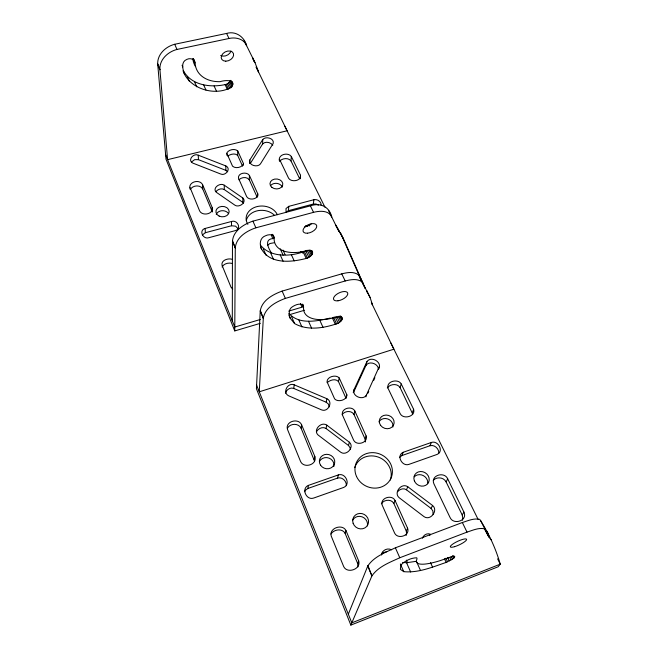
<?xml version="1.0" encoding="UTF-8"?>
<svg xmlns="http://www.w3.org/2000/svg" width="658" height="658" viewBox="0 0 658 658"><rect width="100%" height="100%" fill="white"/><g stroke="black" fill="none" stroke-linecap="round" stroke-linejoin="round"><path stroke-width="0.99" d="M232.307 320.874L232.471 241.354C233.187 230.744 243.764 224.181 252.927 221.137L310.395 205.864C320.101 202.368 329.494 206.653 331.764 217.05C328.786 210.099 319.64 210.749 313.545 212.353L255.88 227.808C246.709 230.884 236.074 237.382 235.284 248.008L234.758 330.916L260.297 323.341M242.539 166.129L237.694 155.411L237.727 150.937C234.816 148.289 228.737 149.531 226.846 152.919L226.944 155.362M243.575 203.116L242.794 202.36L242.868 198.025L224.255 185.194C220.241 182.274 211.942 187.925 216.211 192.194L234.873 205.156C238.961 208.158 247.26 202.286 242.868 198.025M243.386 165.257L243.411 163.48L237.727 150.937M234.758 330.916L166.013 159.22L157.747 64.599C156.892 54.63 165.627 46.553 174.699 44.275L226.574 33.435C235.729 30.687 244.348 36.856 246.635 45.723C244.003 38.814 235.597 36.922 229.025 38.485L176.986 49.449C167.913 51.743 159.113 59.779 159.935 69.773L167.593 159.655L287.094 130.778L256.126 67.009L258.561 71.903L255.024 62.675L244.151 40.73M257.171 197.236L249.308 179.856L249.415 175.456C246.964 171.335 237.628 172.881 238.476 178.211L246.692 196.66C249.152 200.929 258.717 199.259 257.747 193.806L249.415 175.456M249.736 163.529L249.818 159.976L262.781 139.512C265.676 135.861 274.657 138.344 273.169 143.46L260.354 164.031C257.434 167.856 248.156 165.232 249.818 159.976M257.648 196.413L257.747 193.806M250.254 163.571L262.6 144.003L262.781 139.512M371.647 303.075L372.486 304.761L370.092 297.523L358.626 274.986C353.807 271.244 347.218 272.478 341.757 273.868L282.134 291.091C272.906 294.463 261.81 300.385 260.231 311.078L256.423 388.755L350.846 625.1L498.205 566.752L500.253 564.161C495.655 548.122 488.68 533.235 479.756 519.368C473.834 517.978 467.912 520.791 462.352 522.518L395.392 547.81C385.522 552.391 373.941 556.586 367.748 566.061L348.329 614.194M279.469 161.21C277.405 154.605 287.891 151.727 291.338 156.505L300.517 175.258C301.471 180.991 291.362 182.587 288.64 178.293L279.584 159.442M433.063 514.293L432.882 510.953L431.089 508.437L406.471 489.807C403.617 487.751 399.603 489.124 397.588 491.723M365.429 441.97L365.19 439.305L353.988 414.507C351.586 410.173 344.603 410.806 342.07 414.713M299.67 178.746L290.984 160.939L291.338 156.505M286.337 211.868L288.434 210.65L288.788 206.349L313.866 199.728C317.246 198.848 321.392 201.521 321.17 205.197M260.765 247.515C268.785 264.919 292.119 262.394 307.442 258.092C309.926 257.039 313.562 254.58 312.377 251.455L309.424 250.287L299.242 252.211A38.806 20.982 -25.7 0 1 274.131 238.04L272.445 234.314M357.936 566.9L357.713 563.618L345.129 533.408C342.308 528.029 333.853 529.32 330.974 534.025M300.188 178.762L300.517 175.258M288.434 210.65L313.364 204.029L313.866 199.728M329.28 406.866L328.383 404.053L326.204 402.244L293.764 388.434L294.2 384.823C287.859 382.035 281.994 392.67 288.632 395.803L321.515 409.86C328.021 412.698 333.581 401.758 326.87 398.707L294.2 384.823M289.035 315.593L290.211 318.266L294.587 323.58C307.911 331.073 324.435 328.054 338.179 323.284C339.989 322.173 342.152 320.668 342.3 318.349L341.37 317L339.076 316.63L328.581 318.957A40.574 19.131 -25.5 0 1 303.585 307.031L302.384 304.358M314.598 461.266L301.125 428.259L301.619 424.846C298.502 417.443 284.799 421.424 287.521 429.501L300.484 461.258C303.651 469.039 317.798 464.696 314.795 456.372L301.619 424.846M304.596 491.715L305.37 490.309L307.862 488.475L308.429 485.382L338.352 474.928C345.45 472.411 351.059 484.428 343.69 487.438L313.603 498.073C306.299 500.68 300.912 488.31 308.429 485.382M314.195 459.621L314.795 456.372M326.204 402.244L326.87 398.707M350.311 449.266L350.089 447.802L348.518 445.515L326.064 428.522L326.738 425.117C321.186 421.194 312.747 430.102 318.061 434.979L340.77 452.268C346.453 456.315 354.827 447.053 349.357 442.201L326.738 425.117M346.865 394.849L346.067 398.394L338.459 381.55L339.199 377.922C336.008 374.205 326.886 376.623 327.042 381.821L334.601 398.847C337.809 402.68 347.12 400.138 346.865 394.849L339.199 377.922M353.272 392.563L353.905 389.89L366.909 361.694C371.293 355.328 383.26 362.525 378.416 369.508M307.862 488.475L337.57 478.078L338.352 474.928M353.478 392.546L365.988 365.387L366.909 361.694M353.988 414.507L354.851 411.044C351.964 405.262 340.466 408.437 342.505 415.132L353.65 440.21C356.578 446.239 368.373 442.818 366.144 435.966L354.851 411.044M348.518 445.515L349.357 442.201M353.905 389.89C351.964 396.313 363.035 400.738 366.391 395.121L379.173 366.761M462.377 520.264L462.837 518.529L462.212 514.992L446.116 481.944C443.805 477.28 436.715 476.417 433.318 480.34M183.072 70.85C189.265 89.258 216.293 96.948 231.887 86.766C236.452 78.878 223.827 80.292 220.142 81.682A34.306 24.659 -26.3 0 1 195.064 62.905L193.148 58.661M365.922 396.889L366.391 395.121M365.19 439.305L366.144 435.966M345.129 533.408L345.985 530.578C342.423 523.431 328.868 528.094 331.204 536.007L343.706 566.628C347.317 574.121 361.275 569.096 358.692 560.978L345.985 530.578M412.722 414.071L400.08 387.554L401.24 383.976C398.065 378.202 385.966 381.303 388.039 388.31L400.253 413.792C403.461 419.829 415.897 416.465 413.611 409.284L401.24 383.976M406.085 535.497L406.619 534.016L406.282 531.047L393.862 503.518C391.403 498.789 383.828 499.447 381.36 503.847M412.344 412.747L413.611 409.284M285.449 393.237C286.263 389.717 290.252 387.036 293.764 388.434M357.713 563.618L358.692 560.978M399.62 457.285L401.923 455.55L403.157 452.301L431.409 442.439C437.973 440.079 444.249 451.191 437.249 454.365L408.848 464.408C402.104 466.851 396.009 455.418 403.157 452.301M381.476 555.031C382.027 550.121 387.414 547.546 391.666 549.808M393.862 503.518L395.071 500.532C391.971 494.035 379.682 497.991 382.216 505.196L394.603 533.07C397.745 539.856 410.362 535.604 407.606 528.218L395.071 500.532M406.471 489.807L407.763 486.739C401.536 482.38 393.245 492.702 399.143 497.687L424.065 516.67C430.447 521.169 438.631 510.435 432.577 505.484L407.763 486.739M350.846 625.1L371.902 575.915C378.309 566.546 389.865 562.376 399.784 557.754L467.015 532.125C472.584 530.373 478.465 527.527 484.42 528.785L488.812 536.961L491.6 540.218M381.837 553.978L382.611 552.185M401.923 455.55L429.987 445.729L431.409 442.439M367.912 393.188L368.735 391.37M373.654 380.439L374.887 377.708M406.282 531.047L407.606 528.218M431.089 508.437L432.577 505.484M446.116 481.944L447.687 478.843C444.372 471.079 430.176 475.397 433.918 483.836L449.965 517.311C453.346 525.503 467.994 520.774 463.931 512.089L447.687 478.843M422.321 538.26C423.431 535.094 427.108 532.766 430.381 534.189L429.633 535.579M183.417 70.76C191.281 85.301 210.313 87.81 225.094 84.611C227.29 84.208 229.288 82.743 230.201 80.687L232.529 85.63M454.456 557.532L454.727 556.462L454.176 556.257L451.89 556.569L440.399 560.558A47.031 10.191 -25.2 0 1 417.032 558.922L416.769 557.803C410.921 557.82 404.851 560.887 400.87 565.115L400.352 569.335L403.749 571.662C418.439 573.102 432.536 567.031 446.165 562.409L453.658 558.313L454.456 557.532L453.609 555.73M462.212 514.992L463.931 512.089M222.083 267C223.86 263.595 228.334 262.509 231.863 263.356M365.988 365.387C369.163 360.494 378.26 363.611 378.457 369.228M316.588 431.59C318.34 428.416 322.807 426.31 326.064 428.522M202.36 234.988L205.345 232.71L231.509 225.76L235.548 226.163L238.352 228.976M287.497 428.087C290.285 423.217 298.674 422.954 301.125 428.259M387.299 387.916C390.071 383.885 397.342 383.145 400.08 387.554M191.527 161.95L194.678 159.647L198.453 159.664L225.875 170.373L227.668 171.738M262.6 144.003C265.256 141.042 270.578 142.186 272.79 145.155M215.931 191.643C217.831 189.241 221.532 187.949 224.304 189.578L242.794 202.36M267.798 245.179L269.887 243.518L274.32 242.72M190.935 188.55C193.781 185.153 200.386 184.808 202.722 188.92L212.345 211.966M238.953 179.79C241.519 177.06 247.054 176.492 249.308 179.856M279.831 160.971C282.636 158.142 288.434 157.492 290.984 160.939M327.166 382.627C329.962 380.003 335.613 378.26 338.459 381.55M382.249 553.575L383.458 552.58L386.748 551.708M227.8 155.995C230.506 154.161 235.103 152.87 237.694 155.411M260.436 245.105C271.154 258.462 292.999 256.669 307.286 250.262L310.222 256.513M288.788 206.349L286.016 208.537L286.074 212.049M205.173 228.449C198.387 230.201 203.083 239.899 208.94 237.67L235.408 230.596C242.086 228.778 237.201 219.32 231.509 221.491L205.173 228.449L205.345 232.71M360.123 277.462L363.586 284.437L362.097 281.986C357.245 278.285 350.665 279.576 345.203 280.974L285.358 298.403C276.13 301.816 264.985 307.664 263.307 318.365L259.268 391.814L393.903 349.192L371.351 302.59M288.772 314.902L304.49 310.239M260.288 319.5L234.783 327.034L165.619 154.72M288.739 311.094L302.466 307.039M288.969 313.447C299.045 324.937 317.14 321.194 330.308 318.044M337.57 478.078C342.127 476.622 346.733 481.146 346.363 485.678M429.987 445.729C434.403 444.405 438.919 448.6 438.886 453M273.062 238.525C263.751 239.265 268.382 248.214 271.631 253.272M402.573 562.442L406.537 562.722L416.391 561.299L420.52 570.486M313.364 204.029L315.988 203.988L318.48 205.123M231.863 259.211C227.981 258.084 221.072 260.165 221.985 265.149L230.999 287.176L232.743 289.043M198.247 155.181C193.584 152.779 187.069 160.363 192.843 163.11L220.586 173.975C225.365 176.418 231.682 168.613 225.842 165.931L198.247 155.181L198.453 159.664M300.418 251.43L302.853 253.116M195.064 62.905C194.867 58.973 189.932 57.748 186.897 59.368C180.555 61.852 182.751 69.468 184.569 74.247M303.585 307.031L302.894 305.041C299.892 303.083 296.01 304.67 293.197 306.274C288.401 308.52 288.722 313.965 290.211 318.266M190.104 187.653L199.621 210.905C202.253 216.4 213.702 214.245 212.221 207.64L202.541 184.528C199.267 178.507 187.3 182.151 190.203 189.405M274.131 238.04C273.934 233.878 268.332 234.306 265.643 235.72C259.721 237.719 259.268 244.348 261.588 249.374M343.492 238.821L335.761 225.168L343.492 238.821L365.256 288.492L362.385 282.71M255.024 62.675L252.573 57.748L253.996 61.449M370.092 297.523L366.712 290.696L367.312 292.522M480.71 520.667L488.812 536.961M328.589 210.667L338.878 231.435M284.774 126.114L324.97 207.204M360.107 278.112L361.933 281.788M390.819 342.95L478.086 519.351M497.604 558.815L500.253 564.161L351.8 622.855L256.595 385.136M226.574 33.435L229.025 38.485M310.395 205.864L313.545 212.353M341.757 273.868L345.203 280.974M462.352 522.518L467.015 532.125M232.019 81.674L232.8 83.319M311.843 250.525L312.682 252.31M230.9 80.334L232.842 84.454M311.341 250.64L312.608 253.322M310.033 249.933L312.139 254.399M341.494 316.646L342.3 318.349M340.564 315.881L342.168 319.294M229.568 81.831L231.887 86.766M308.808 250.139L311.324 255.493M339.643 316.07L341.642 320.323M452.391 555.615L453.658 558.313M228.647 82.859L230.966 87.802M338.36 316.276L340.762 321.384M451.215 556.495L452.482 559.201M336.789 316.44L339.577 322.387M449.751 557.425L451.018 560.123M227.504 83.714L229.815 88.657M305.97 251.15L308.898 257.401M334.996 316.482L338.179 323.284M447.67 557.425L449.348 561.019M226.212 84.331L228.523 89.274M304.514 251.833L307.442 258.092M225.094 84.611L227.397 89.562M303.28 252.211L306.2 258.471M333.483 317.197L336.657 323.999M445.918 558.239L447.596 561.842M332.208 317.608L335.374 324.419M444.487 558.815L446.165 562.409M214.097 85.968L216.375 90.936M291.313 254.588L294.192 260.889M319.87 320.438L323.004 327.297M430.529 562.656L432.61 567.204M283.022 250.114L285.095 254.679M280.234 248.814L283.113 255.181M194.02 59.853L194.784 61.556M273.128 234.988L273.975 236.855M193.337 58.685L194.102 60.38M302.68 304.144L303.486 305.929M203.692 85.014L205.946 90.023M280.193 254.843L283.055 261.193M308.495 321.252L311.604 328.169M226.936 153.569L232.545 166.178C235.465 168.884 241.651 167.601 243.509 164.146L243.411 163.48M194.521 81.773L196.758 86.815M270.635 252.919L273.481 259.318M406.373 560.114L407.573 562.82M298.814 319.936L301.915 326.927M406.537 562.722L410.666 572.024M174.699 44.275L176.986 49.449M252.927 221.137L255.88 227.808M282.134 291.091L285.358 298.403M395.392 547.81L399.784 557.754M187.217 76.386L189.455 81.46M263.29 248.856L266.145 255.32M182.06 65.257L182.809 66.96M340.408 232.619L361.982 281.788M291.486 316.514L294.587 323.58M400.352 563.939L403.749 571.662M157.764 63.982L159.935 69.773L157.747 64.599M232.545 240.803L235.284 248.008L232.471 241.354M260.338 310.551L263.307 318.365L260.231 311.078M367.978 565.699L371.902 575.915L367.748 566.061M487.167 531.286L488.919 536.064M202.541 184.528L202.722 188.92M212.221 207.64L212.32 211.103M224.255 185.194L224.304 189.578M225.842 165.931L225.875 170.373M231.509 221.491L231.509 225.76M378.967 421.901A7.485 6.703 21.3 0 1 387.899 418.998A7.485 6.703 21.3 0 1 392.892 427.001M354.777 467.583A18.86 17.379 25.1 0 1 378.087 457.014A18.86 17.379 25.1 0 1 390.35 480.011M352.614 520.248A8.003 7.575 32.9 0 1 362.204 516.875A8.003 7.575 32.9 0 1 367.403 525.89M319.607 461.2A7.674 7.148 15.6 0 1 328.975 458.1A7.674 7.148 15.6 0 1 333.845 466.538M414.269 476.82A7.822 7.074 31.6 0 1 423.283 475.586A7.822 7.074 31.6 0 1 427.675 483.72M302.096 306.867A40.393 19.337 -25.5 0 1 300.574 303.494M247.852 224.353A16.146 12.831 3.3 0 1 255.781 206.949A16.146 12.831 3.3 0 1 277.372 214.714M309.342 224.575A6.613 5.28 6.3 0 1 309.63 225.949M231.016 51.069A6.522 4.721 -26.3 0 1 220.677 55.502M270.553 185.712A6.399 4.976 4.4 0 1 276.862 183.393A6.399 4.976 4.4 0 1 282.274 187.119M246.298 220.422A16.047 12.79 3.3 0 1 258.142 210.626A16.047 12.79 3.3 0 1 274.526 215.339M311.283 223.868A7.378 4.03 -25.7 0 1 304.572 226.804M216.252 214.459A6.596 5.215 0.5 0 1 221.82 210.733A6.596 5.215 0.5 0 1 228.334 213.381M305.682 225.571A6.572 5.264 6.2 0 1 307.072 226.426M273.012 238.764A38.633 21.146 -25.7 0 1 271.359 234.445M195.558 66.655A34.175 24.741 -26.4 0 1 192.843 58.768M380.604 425.364A7.542 6.736 21.1 0 0 393.451 425.265A7.542 6.736 21.1 0 0 386.09 415.05A7.542 6.736 21.1 0 0 380.604 425.364M338.015 300.788A7.748 3.652 -25.5 0 0 347.712 293.106A7.748 3.652 -25.5 0 0 336.156 294.694A7.748 3.652 -25.5 0 0 338.015 300.788M353.124 523.291A8.061 7.616 32.3 0 0 366.621 526.54A8.061 7.616 32.3 0 0 362.155 513.635A8.061 7.616 32.3 0 0 353.124 523.291M356.57 476.581A19 17.47 24.8 0 0 388.853 481.689A19 17.47 24.8 0 0 375.611 452.885A19 17.47 24.8 0 0 356.57 476.581M320.602 465.239A7.732 7.189 15.5 0 0 333.919 465.083A7.732 7.189 15.5 0 0 326.689 454.316A7.732 7.189 15.5 0 0 320.602 465.239M414.367 480.825A7.871 7.106 31.3 0 0 427.503 483.943A7.871 7.106 31.3 0 0 422.74 471.737A7.871 7.106 31.3 0 0 414.367 480.825M454.604 546.675A8.973 1.941 -25.1 0 0 466.629 539.404A8.973 1.941 -25.1 0 0 454.176 543.171A8.973 1.941 -25.1 0 0 454.604 546.675M271.943 187.415A6.44 4.984 4.4 0 0 282.644 185.334A6.44 4.984 4.4 0 0 274.608 179.099A6.44 4.984 4.4 0 0 271.943 187.415M225.793 61.186A6.547 4.705 -26.3 0 0 233.434 53.52A6.547 4.705 -26.3 0 0 223.021 53.495A6.547 4.705 -26.3 0 0 225.793 61.186M219.147 216.095A6.638 5.231 0.6 0 0 229.157 211.695A6.638 5.231 0.6 0 0 219.27 207.04A6.638 5.231 0.6 0 0 219.147 216.095M307.549 233.203A7.402 4.006 -25.7 0 0 316.654 225.48A7.402 4.006 -25.7 0 0 305.402 226.566A7.402 4.006 -25.7 0 0 307.549 233.203"/></g></svg>
